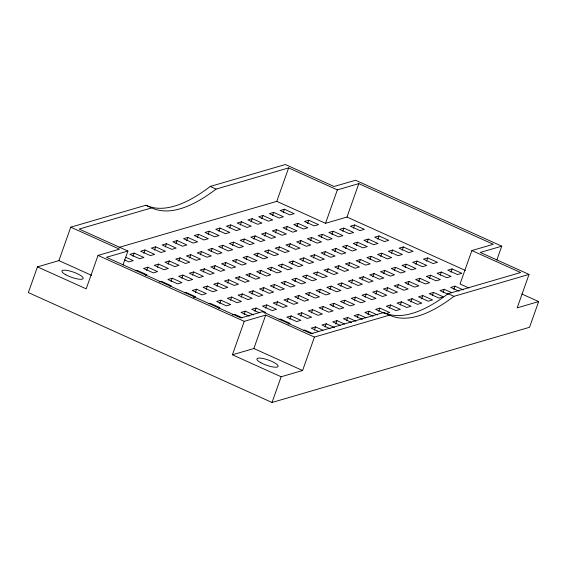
<?xml version="1.0" encoding="UTF-8"?>
<svg xmlns="http://www.w3.org/2000/svg" width="567" height="567" viewBox="0 0 567 567"><rect width="100%" height="100%" fill="white"/><g stroke="black" fill="none" stroke-linecap="round" stroke-linejoin="round"><path stroke-width="0.85" d="M91.67 275.378L58.918 260.607L37.457 266.873L28.35 292.586L272.032 402.478L529.543 327.294L538.65 301.58L521.874 294.011M58.918 260.607L70.755 227.176L145.861 205.247A322.205 100.664 -65.7 0 0 210.237 186.451L285.35 164.522L334.083 186.5L355.544 180.235L501.752 246.17L496.841 260.033M70.755 227.176L119.488 249.154L98.027 255.419L86.191 288.851L37.457 266.873M123.004 264.902L127.915 251.039L79.174 229.061L151.708 207.883A322.205 100.664 -65.7 0 0 216.091 189.087L288.624 167.91L337.358 189.888L358.819 183.623L493.325 244.285L471.872 250.55L460.028 283.982L468.817 287.944M133.054 256.355L134.202 253.109L143.954 257.503L139.659 258.758L129.914 254.363L134.202 253.109M143.784 253.222L144.932 249.976L154.685 254.37L150.39 255.625L140.644 251.231L144.932 249.976M146.69 270.48L147.845 267.227L157.591 271.621L153.296 272.876L143.55 268.482L147.845 267.227M154.515 250.09L155.663 246.843L165.408 251.238L161.12 252.492L151.375 248.098L155.663 246.843M157.42 267.348L158.576 264.094L168.321 268.489L164.026 269.743L154.281 265.349L158.576 264.094M165.245 246.957L166.393 243.711L176.139 248.105L171.851 249.36L162.098 244.965L166.393 243.711M168.151 264.215L169.299 260.962L179.052 265.356L174.756 266.61L165.011 262.216L169.299 260.962M175.976 243.824L177.124 240.578L186.869 244.972L182.581 246.227L172.829 241.833L177.124 240.578M171.064 281.466L172.212 278.22L181.957 282.614L177.669 283.869L167.917 279.474L172.212 278.22M178.881 261.082L180.03 257.829L189.782 262.223L185.487 263.478L175.742 259.084L180.03 257.829M186.706 240.692L187.854 237.445L197.6 241.84L193.312 243.094L183.559 238.7L187.854 237.445M181.787 278.333L182.943 275.087L192.688 279.481L188.393 280.736L178.648 276.342L182.943 275.087M189.612 257.95L190.76 254.696L200.512 259.091L196.217 260.345L186.472 255.951L190.76 254.696M197.429 237.559L198.585 234.313L208.33 238.707L204.035 239.961L194.29 235.567L198.585 234.313M192.518 275.201L193.673 271.954L203.418 276.349L199.123 277.603L189.378 273.209L193.673 271.954M200.342 254.817L201.491 251.564L211.236 255.958L206.948 257.212L197.203 252.818L201.491 251.564M208.16 234.426L209.315 231.18L219.06 235.574L214.765 236.829L205.02 232.435L209.315 231.18M195.431 292.459L196.579 289.205L206.324 293.6L202.036 294.854L192.284 290.46L196.579 289.205M203.248 272.068L204.403 268.822L214.149 273.216L209.854 274.471L200.108 270.076L204.403 268.822M211.073 251.684L212.221 248.431L221.966 252.825L217.678 254.08L207.926 249.686L212.221 248.431M218.89 231.293L220.046 228.047L229.791 232.442L225.496 233.696L215.751 229.302L220.046 228.047M206.161 289.326L207.309 286.073L217.055 290.467L212.767 291.721L203.014 287.327L207.309 286.073M213.979 268.935L215.127 265.689L224.879 270.083L220.584 271.338L210.839 266.944L215.127 265.689M222.087 247.736L222.951 245.298L232.697 249.693L228.409 250.947L218.656 246.553L222.951 245.298M229.621 228.161L230.769 224.915L240.521 229.309L236.226 230.563L226.481 226.169L230.769 224.915M216.892 286.193L218.04 282.94L227.785 287.334L223.497 288.589L213.745 284.195L218.04 282.94M224.709 265.803L225.857 262.556L235.61 266.951L231.315 268.205L221.569 263.811L225.857 262.556M232.527 245.419L233.682 242.166L243.427 246.56L239.139 247.814L229.387 243.42L233.682 242.166M240.351 225.028L241.499 221.782L251.252 226.176L246.957 227.431L237.212 223.037L241.499 221.782M219.798 303.444L220.946 300.198L230.691 304.592L226.403 305.847L216.658 301.453L220.946 300.198M227.615 283.061L228.77 279.807L238.516 284.202L234.221 285.456L224.475 281.062L228.77 279.807M235.723 261.855L236.588 259.424L246.333 263.818L242.045 265.072L232.3 260.678L236.588 259.424M243.548 241.471L244.412 239.033L254.158 243.427L249.863 244.682L240.117 240.288L244.412 239.033M251.082 221.895L252.23 218.649L261.975 223.044L257.687 224.298L247.942 219.904L252.23 218.649M230.528 300.312L231.676 297.065L241.422 301.46L237.134 302.714L227.388 298.32L231.676 297.065M238.346 279.928L239.501 276.675L249.246 281.069L244.951 282.323L235.206 277.929L239.501 276.675M246.17 259.537L247.318 256.291L257.064 260.685L252.776 261.94L243.03 257.546L247.318 256.291M253.988 239.154L255.143 235.9L264.888 240.295L260.593 241.549L250.848 237.155L255.143 235.9M261.812 218.763L262.96 215.517L272.706 219.911L268.418 221.165L258.672 216.771L262.96 215.517M241.258 297.179L242.407 293.933L252.152 298.327L247.864 299.582L238.112 295.187L242.407 293.933M249.076 276.795L250.224 273.542L259.977 277.936L255.682 279.191L245.936 274.797L250.224 273.542M256.901 256.404L258.049 253.158L267.794 257.553L263.506 258.807L253.754 254.413L258.049 253.158M119.063 247.389L276.781 201.342L288.624 167.91M264.718 236.021L265.866 232.768L275.619 237.162L271.324 238.416L261.578 234.022L265.866 232.768M272.543 215.63L273.691 212.384L283.436 216.778L279.148 218.033L269.396 213.639L273.691 212.384M244.164 314.437L245.313 311.184L253.562 314.905M251.989 294.046L253.137 290.8L262.882 295.194L258.595 296.449L248.842 292.055L253.137 290.8M259.806 273.663L260.955 270.409L270.707 274.804L266.412 276.058L256.667 271.664L260.955 270.409M267.631 253.272L268.779 250.026L278.525 254.42L274.237 255.674L264.484 251.28L268.779 250.026M275.449 232.888L276.597 229.635L286.349 234.029L282.054 235.284L272.309 230.889L276.597 229.635M314.437 337.067L302.594 370.499L281.14 376.764L232.399 354.786L244.242 321.354L265.696 315.089L314.437 337.067L389.543 315.139A322.205 100.664 -65.7 0 0 453.919 296.343L529.032 274.414L517.189 307.846L538.65 301.58M283.273 212.497L284.421 209.251L294.167 213.646L289.879 214.9L280.126 210.506L284.421 209.251M254.895 311.304L256.043 308.051L265.795 312.445L264.364 312.864M262.712 290.914L263.868 287.667L273.613 292.062L269.318 293.316L259.573 288.922L263.868 287.667M270.537 270.53L271.685 267.277L281.438 271.671L277.143 272.925L267.397 268.531L271.685 267.277M278.354 250.139L279.51 246.893L289.255 251.287L284.96 252.542L275.215 248.148L279.51 246.893M286.179 229.755L287.327 226.502L297.08 230.897L292.785 232.151L283.039 227.757L287.327 226.502M265.625 308.172L266.773 304.918L276.519 309.313L272.231 310.567L262.486 306.173L266.773 304.918M273.443 287.781L274.598 284.535L284.343 288.929L280.048 290.184L270.303 285.789L274.598 284.535M281.267 267.397L282.416 264.144L292.161 268.538L287.873 269.793L278.128 265.399L282.416 264.144M289.085 247.006L290.24 243.76L299.986 248.155L295.69 249.409L285.945 245.015L290.24 243.76M296.91 226.623L298.058 223.37L307.803 227.764L303.515 229.018L293.77 224.624L298.058 223.37M232.399 354.786L253.86 348.521L265.696 315.089M276.356 305.039L277.504 301.786L287.249 306.18L282.961 307.434L273.216 303.04L277.504 301.786M284.173 284.648L285.329 281.402L295.074 285.796L290.779 287.051L281.034 282.657L285.329 281.402M291.998 264.265L293.146 261.011L302.891 265.406L298.603 266.66L288.851 262.266L293.146 261.011M299.815 243.874L300.971 240.628L310.716 245.022L306.421 246.276L296.676 241.882L300.971 240.628M307.64 223.49L308.788 220.237L318.534 224.631L314.246 225.886L304.493 221.491L308.788 220.237M287.086 301.906L288.234 298.653L297.98 303.047L293.692 304.302L283.939 299.908L288.234 298.653M294.904 281.515L296.052 278.269L305.804 282.664L301.509 283.918L291.764 279.524L296.052 278.269M302.728 261.132L303.877 257.879L313.622 262.273L309.334 263.527L299.582 259.133L303.877 257.879M310.546 240.741L311.694 237.495L321.446 241.889L317.151 243.144L307.406 238.75L311.694 237.495M289.992 319.157L291.14 315.911L300.893 320.305L296.598 321.56L286.852 317.166L291.14 315.911M297.817 298.774L298.965 295.52L308.71 299.915L304.422 301.169L294.67 296.775L298.965 295.52M305.634 278.383L306.782 275.137L316.535 279.531L312.24 280.785L302.495 276.391L306.782 275.137M276.781 201.342L325.522 223.32L337.358 189.888M313.459 257.999L314.607 254.746L324.352 259.14L320.064 260.395L310.312 256L314.607 254.746M321.276 237.608L322.425 234.362L332.177 238.757L327.882 240.011L318.137 235.617L322.425 234.362M300.723 316.025L301.871 312.778L311.623 317.173L307.328 318.427L297.583 314.033L301.871 312.778M308.54 295.641L309.695 292.388L319.441 296.782L315.146 298.036L305.4 293.642L309.695 292.388M316.365 275.25L317.513 272.004L327.265 276.398L322.97 277.653L313.225 273.259L317.513 272.004M324.182 254.867L325.338 251.613L335.083 256.008L330.788 257.262L321.042 252.868L325.338 251.613M272.032 402.478L281.14 376.764M332.007 234.476L333.155 231.23L342.9 235.624L338.612 236.878L328.867 232.484L333.155 231.23M311.453 312.892L312.601 309.646L322.347 314.04L318.059 315.295L308.313 310.9L312.601 309.646M319.271 292.508L320.426 289.255L330.171 293.649L325.876 294.904L316.131 290.51L320.426 289.255M327.095 272.117L328.243 268.871L337.989 273.266L333.701 274.52L323.955 270.126L328.243 268.871M325.522 223.32L346.976 217.055L358.819 183.623M334.913 251.734L336.068 248.481L345.813 252.875L341.518 254.129L331.773 249.735L336.068 248.481M342.737 231.343L343.885 228.097L353.631 232.491L349.343 233.746L339.598 229.352L343.885 228.097M314.359 330.15L315.514 326.897L323.006 330.277M322.467 308.944L323.332 306.513L333.077 310.907L328.789 312.162L319.037 307.768L323.332 306.513M330.001 289.376L331.156 286.122L340.902 290.517L336.607 291.771L326.861 287.377L331.156 286.122M337.826 268.985L338.974 265.739L348.719 270.133L344.431 271.387L334.679 266.993L338.974 265.739M345.643 248.601L346.791 245.348L356.544 249.742L352.249 250.997L342.503 246.602L346.791 245.348M353.468 228.21L354.616 224.964L364.361 229.359L360.073 230.613L350.321 226.219L354.616 224.964M325.089 327.017L326.238 323.764L334.487 327.485M332.914 306.627L334.062 303.38L343.808 307.775L339.52 309.029L329.767 304.635L334.062 303.38M340.732 286.243L341.88 282.99L351.632 287.384L347.337 288.638L337.592 284.244L341.88 282.99M348.556 265.852L349.704 262.606L359.45 267L355.162 268.255L345.409 263.861L349.704 262.606M356.374 245.468L357.522 242.215L367.274 246.61L362.979 247.864L353.234 243.47L357.522 242.215M335.82 323.885L336.968 320.631L344.467 324.012M343.928 302.679L344.793 300.248L354.538 304.642L350.25 305.897L340.498 301.502L344.793 300.248M351.462 283.11L352.61 279.857L362.363 284.251L358.068 285.506L348.322 281.112L352.61 279.857M359.28 262.719L360.435 259.473L370.18 263.868L365.892 265.122L356.14 260.728L360.435 259.473M367.104 242.336L368.252 239.083L378.005 243.477L373.71 244.731L363.964 240.337L368.252 239.083M346.55 320.752L347.699 317.499L355.948 321.22M354.368 300.361L355.523 297.115L365.268 301.509L360.973 302.764L351.228 298.37L355.523 297.115M362.193 279.978L363.341 276.724L373.086 281.119L368.798 282.373L359.053 277.979L363.341 276.724M370.01 259.587L371.165 256.341L380.911 260.735L376.616 261.989L366.87 257.595L371.165 256.341M377.835 239.203L378.983 235.95L388.728 240.344L384.44 241.599L374.695 237.204L378.983 235.95M357.281 317.619L358.429 314.366L365.928 317.747M365.098 297.228L366.254 293.982L375.999 298.377L371.704 299.631L361.959 295.237L366.254 293.982M372.923 276.845L374.071 273.592L383.816 277.986L379.529 279.24L369.783 274.846L374.071 273.592M380.741 256.454L381.896 253.208L391.641 257.602L387.346 258.857L377.601 254.463L381.896 253.208M368.011 314.487L369.16 311.233L377.409 314.954M375.829 294.096L376.977 290.85L386.729 295.244L382.434 296.498L372.689 292.104L376.977 290.85M383.653 273.712L384.802 270.459L394.547 274.853L390.259 276.108L380.507 271.713L384.802 270.459M391.471 253.321L392.619 250.075L402.372 254.47L398.077 255.724L388.331 251.33L392.619 250.075M378.742 311.354L379.89 308.101L389.635 312.495L385.347 313.749M386.559 290.963L387.708 287.717L397.46 292.111L393.165 293.366L383.42 288.972L387.708 287.717M394.384 270.579L395.532 267.326L405.277 271.721L400.989 272.975L391.237 268.581L395.532 267.326M402.201 250.189L403.35 246.943L413.102 251.337L408.807 252.591L399.062 248.197L403.35 246.943M389.465 308.221L390.62 304.968L400.366 309.362L396.071 310.617L386.325 306.223L390.62 304.968M397.29 287.83L398.438 284.584L408.19 288.979L403.895 290.233L394.15 285.839L398.438 284.584M405.107 267.447L406.263 264.194L416.008 268.588L411.713 269.842L401.968 265.448L406.263 264.194M400.196 305.089L401.351 301.835L411.096 306.23L406.801 307.484L397.056 303.09L401.351 301.835M408.02 284.698L409.168 281.452L418.914 285.846L414.626 287.1L404.881 282.706L409.168 281.452M415.838 264.314L416.993 261.061L426.738 265.455L422.443 266.71L412.698 262.315L416.993 261.061M410.926 301.956L412.081 298.703L421.827 303.097L417.532 304.351L407.786 299.957L412.081 298.703M418.751 281.565L419.899 278.319L429.644 282.713L425.356 283.968L415.604 279.574L419.899 278.319M426.568 261.181L427.724 257.928L437.469 262.323L433.174 263.577L423.429 259.183L427.724 257.928M421.657 298.823L422.805 295.57L432.557 299.964L428.262 301.219L418.517 296.825L422.805 295.57M429.481 278.432L430.629 275.186L440.375 279.581L436.087 280.835L426.334 276.441L430.629 275.186M432.387 295.69L433.535 292.437L443.288 296.832L438.993 298.086L429.247 293.692L433.535 292.437M440.212 275.3L441.36 272.054L451.105 276.448L446.817 277.702L437.065 273.301L441.36 272.054M443.118 292.558L444.266 289.305L451.764 292.685M450.935 272.167L452.09 268.921L461.836 273.315L457.541 274.57L447.795 270.168L452.09 268.921M453.848 289.425L454.996 286.172L463.246 289.893M127.915 251.039L106.454 257.305L240.968 317.967L262.429 311.701L311.163 333.68L383.696 312.502A322.205 100.664 -65.7 0 0 448.072 293.706L520.605 272.529L471.872 250.55M135.683 270.778L137.115 270.36L146.86 274.754L145.428 275.172M159.334 281.976L161.482 281.352L171.227 285.747L169.795 286.165M184.417 292.756L185.848 292.338L195.594 296.732L193.453 297.363M208.784 303.749L210.215 303.331L219.968 307.725L218.536 308.143M232.442 314.947L234.589 314.316L242.081 317.697M245.313 311.184L241.025 312.438L249.274 316.159M256.043 308.051L251.755 309.306L259.254 312.686M501.752 246.17L480.292 252.435L529.032 274.414M278.985 319.462L280.41 319.044L290.162 323.438L288.015 324.062M303.352 330.448L304.784 330.029L313.027 333.75M315.514 326.897L311.219 328.151L318.718 331.532M326.238 323.764L321.95 325.019L330.2 328.74M336.968 320.631L332.68 321.886L340.179 325.267M347.699 317.499L343.411 318.753L351.653 322.474M358.429 314.366L354.141 315.621L362.384 319.341M369.16 311.233L364.864 312.488L373.114 316.209M379.89 308.101L375.595 309.355L384.596 313.416M444.266 289.305L439.978 290.559L448.221 294.28M454.996 286.172L450.708 287.426L458.951 291.147M346.976 217.055L465.379 270.452M210.237 186.451L216.091 189.087M448.072 293.706L453.919 296.343M145.861 205.247L151.708 207.883M383.696 312.502L389.543 315.139M125.725 257.255L133.224 260.636L128.929 261.89L124.428 259.863M98.027 255.419L244.242 321.354M253.86 348.521L302.594 370.499M260.827 362.717A11.255 2.764 19.5 0 0 278.028 366.566A11.255 2.764 19.5 0 0 263.641 358.649A11.255 2.764 19.5 0 0 260.827 362.717M65.885 274.804A11.255 2.764 19.5 0 0 83.08 278.652A11.255 2.764 19.5 0 0 68.699 270.735A11.255 2.764 19.5 0 0 65.885 274.804"/></g></svg>
